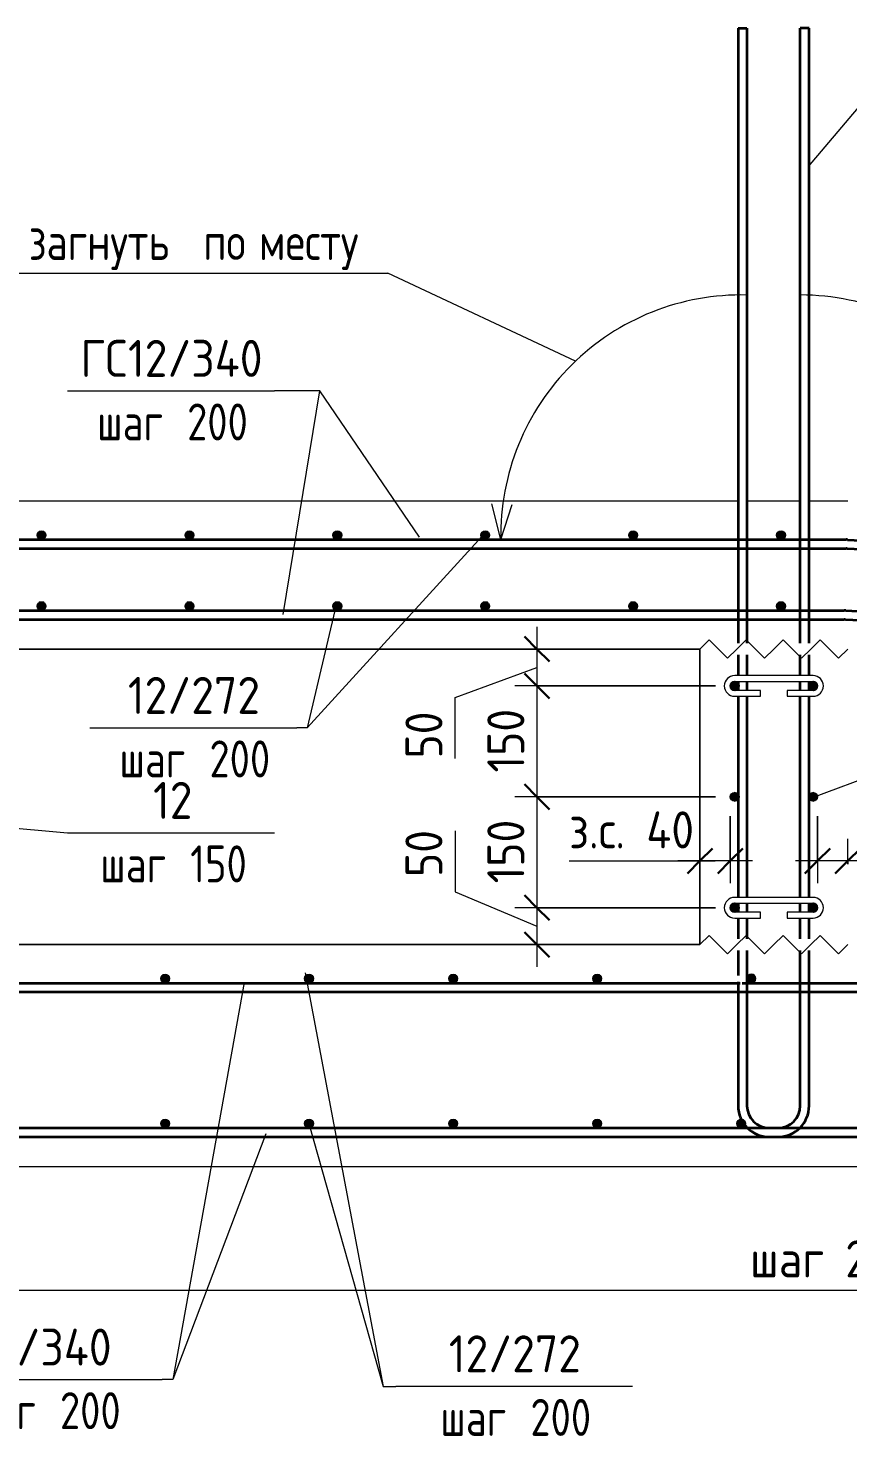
# Model space of a CAD drawing. Header units: millimetres. Extents: x 3129 to 68868, y -1586 to 12682.
# Drawn here: x 52723 to 53831, y -1515 to 390 of the extents above; entities that cross this region are included whole.
import ezdxf

# ---------------------------------------------------------------- set-up
doc = ezdxf.new("R2010")
doc.units = ezdxf.units.MM
for name, color, linetype, lineweight in [('AA_Dim', 7, 'Continuous', 9), ('AA_Dim-20', 7, 'Continuous', 9), ('AA_Linii', 7, 'Continuous', 9), ('AA_Oformlenie', 7, 'Continuous', 9), ('AA_Vinoska', 7, 'Continuous', 9), ('AF_Perekritie', 7, 'Continuous', 18), ('AF_Perekritie_Опалубка', 253, 'Continuous', 20), ('AF_Stena_Опалубка', 253, 'Continuous', 18), ('KR_Armatura', 7, 'Continuous', 20), ('KR_Armatura_Tonkie', 7, 'Continuous', 20)]:
    doc.layers.add(name, color=color, linetype=linetype, lineweight=lineweight)
doc.styles.add('GOST Common', font='GOST_Common.ttf', dxfattribs={"width": 0.85, "height": 50})
doc.styles.add('ISOCPEUR_1', font='isocpeur.TTF', dxfattribs={"width": 0.9, "height": 50})
doc.styles.add('ISOCPEUR_2', font='isocpeur.TTF', dxfattribs={"width": 0.8, "height": 50})
doc.dimstyles.new('05_Округл_1мм__прозр__1', dxfattribs={"dimscale": 304.8, "dimtxt": 50.137748, "dimasz": 0.111549, "dimexe": 0.098425, "dimexo": 0.065617, "dimgap": 0.006562, "dimtad": 1, "dimdec": 0, "dimdsep": 46, "dimtxsty": 'ISOCPEUR_1', "dimblk1": 'OBLIQUE', "dimblk2": 'OBLIQUE', "dimsah": 1, "dimcen": 0.09, "dimdle": 0.098425, "dimazin": 0, "dimtfac": 1, "dimtdec": 4, "dimtix": 1, "dimtmove": 0, "dimatfit": 3, "dimfxl": 1, "dimtvp": 1, "dimtolj": 1, "dimtzin": 0, "dimlwd": 18, "dimlwe": 18, "dimarcsym": 2})
doc.dimstyles.new('05_Округл_5мм__прозр__1', dxfattribs={"dimscale": 304.8, "dimtxt": 50.137748, "dimasz": 0.111549, "dimexe": 0.098425, "dimexo": 0.065617, "dimgap": 0.006562, "dimtad": 1, "dimdec": 0, "dimrnd": 5, "dimdsep": 46, "dimtxsty": 'ISOCPEUR_1', "dimblk1": 'OBLIQUE', "dimblk2": 'OBLIQUE', "dimsah": 1, "dimcen": 0.09, "dimdle": 0.098425, "dimazin": 0, "dimtfac": 1, "dimtdec": 4, "dimtix": 1, "dimtmove": 1, "dimatfit": 3, "dimfxl": 1, "dimtvp": 1, "dimtolj": 1, "dimtzin": 0, "dimlwd": 18, "dimlwe": 18, "dimarcsym": 2})
doc.dimstyles.new('05_Округл_5мм__прозр__2', dxfattribs={"dimscale": 304.8, "dimtxt": 50.137748, "dimasz": 0.111549, "dimexe": 0.098425, "dimexo": 0.065617, "dimgap": 0.006562, "dimtad": 1, "dimdec": 0, "dimrnd": 5, "dimdsep": 46, "dimtxsty": 'ISOCPEUR_1', "dimblk1": 'OBLIQUE', "dimblk2": 'OBLIQUE', "dimsah": 1, "dimcen": 0.09, "dimdle": 0.098425, "dimazin": 0, "dimtfac": 1, "dimtdec": 4, "dimtix": 1, "dimtmove": 0, "dimatfit": 3, "dimfxl": 1, "dimtvp": 1, "dimtolj": 1, "dimtzin": 0, "dimlwd": 18, "dimlwe": 18, "dimarcsym": 2})

# ---------------------------------------------------------------- blocks, each defined once
blk = doc.blocks.new('Засыпка 2 - Засыпка 2-3700114-Сечение 19')
at = {"layer": 'AF_Perekritie', "lineweight": 20}
for p, q in [((29875.061608, -450), (28515.061608, -450)), ((28515.061608, -450), (28515.061608, -850)), ((29875.061608, -850), (29875.061608, -450)), ((28515.061608, -850), (29875.061608, -850))]:
    blk.add_line(p, q, dxfattribs=at)
blk = doc.blocks.new('079_Шпилька _ЭлУзла_ - d8 А240-4081675-Сечение 19')
at = {"layer": 'AA_Oformlenie'}
for p, q in [((28468.061608, -786), (28362.061608, -786)), ((28362.061608, -794), (28468.061608, -794)), ((28397.061608, -806), (28362.061608, -806)), ((28362.061608, -814), (28397.061608, -814)), ((28397.061608, -814), (28397.061608, -806)), ((28468.061608, -806), (28433.061608, -806)), ((28433.061608, -806), (28433.061608, -814)), ((28433.061608, -814), (28468.061608, -814))]:
    blk.add_line(p, q, dxfattribs=at)
for centre, radius, start, end in [((28362.061608, -800), 14, 90, 270), ((28362.061608, -800), 6, 90, 270), ((28468.061608, -800), 14, 270, 90), ((28468.061608, -800), 6, 270, 90)]:
    blk.add_arc(centre, radius, start, end, dxfattribs=at)
blk = doc.blocks.new('Последовательность узлов - 3мм масшт20 маскировка-904226-Сечение 19')
at = {"layer": 'AA_Oformlenie'}
for p, q in [((28315.061608, -850), (28327.561608, -837.5)), ((28327.561608, -837.5), (28352.561608, -862.5)), ((28365.061608, -850), (28377.561608, -837.5)), ((28377.561608, -837.5), (28402.561608, -862.5)), ((28415.061608, -850), (28427.561608, -837.5)), ((28427.561608, -837.5), (28452.561608, -862.5)), ((28465.061608, -850), (28477.561608, -837.5)), ((28477.561608, -837.5), (28502.561608, -862.5)), ((28365.061608, -850), (28352.561608, -862.5)), ((28415.061608, -850), (28402.561608, -862.5)), ((28465.061608, -850), (28452.561608, -862.5)), ((28515.061608, -850), (28502.561608, -862.5))]:
    blk.add_line(p, q, dxfattribs=at)
blk = doc.blocks.new('DIMBLOCK74-Сечение 19')
at = {"layer": 'AA_Dim-20', "lineweight": 18}
for p, q in [((55477.8, -1101.3), (55477.8, -1347.4)), ((55477.8, -1317.4), (55477.8, -1101.3)), ((52145.7, -1106.3), (52145.7, -1347.4)), ((52145.7, -1317.4), (52145.7, -1106.3)), ((52145.7, -1317.4), (55477.8, -1317.4))]:
    blk.add_line(p, q, dxfattribs=at)
at = {"layer": 'AA_Dim-20', "lineweight": 30}
for p, q in [((52145.7, -1317.4), (52162.7, -1300.4)), ((55477.8, -1317.4), (55494.8, -1300.4)), ((52145.7, -1317.4), (52128.7, -1334.4)), ((55477.8, -1317.4), (55460.8, -1334.4))]:
    blk.add_line(p, q, dxfattribs=at)
at = {"layer": 'AA_Dim-20', "color": 0, "lineweight": 18, "insert": (53698.7, -1250.2), "char_height": 50, "width": 271.311, "attachment_point": 1, "line_spacing_factor": 1.135194, "style": 'ISOCPEUR_1'}
blk.add_mtext('шаг 200', dxfattribs=at)
blk = doc.blocks.new('_Oblique')
at = {"color": 0, "linetype": 'ByBlock', "lineweight": -2}
blk.add_line((-0.5, -0.5), (0.5, 0.5), dxfattribs=at)
blk = doc.blocks.new('DIMBLOCK84-Сечение 19')
at = {"layer": 'AA_Dim-20', "lineweight": 30}
for p, q in [((53410.6, -450), (53393.6, -433)), ((53410.6, -450), (53427.6, -467)), ((53410.6, -500), (53393.6, -483)), ((53410.6, -500), (53427.6, -517))]:
    blk.add_line(p, q, dxfattribs=at)
at = {"layer": 'AA_Dim-20', "lineweight": 18}
for p, q in [((53410.6, -420), (53410.6, -500)), ((53414.6, -450), (53380.6, -450)), ((53410.6, -450), (53414.6, -450)), ((53299.9, -515.7), (53410.6, -475)), ((53652, -500), (53380.6, -500)), ((53410.6, -500), (53652, -500)), ((53299.9, -598.2), (53299.9, -515.7))]:
    blk.add_line(p, q, dxfattribs=at)
at = {"layer": 'AA_Dim-20', "color": 0, "lineweight": 18, "insert": (53232.7, -598.2), "char_height": 50, "width": 74.923, "attachment_point": 1, "rotation": 90, "line_spacing_factor": 1.135194, "style": 'ISOCPEUR_1'}
blk.add_mtext('50', dxfattribs=at)
blk = doc.blocks.new('DIMBLOCK85-Сечение 19')
at = {"layer": 'AA_Dim-20', "lineweight": 30}
for p, q in [((53410.6, -500), (53393.6, -483)), ((53410.6, -500), (53427.6, -517)), ((53410.6, -650), (53393.6, -633)), ((53410.6, -650), (53427.6, -667))]:
    blk.add_line(p, q, dxfattribs=at)
at = {"layer": 'AA_Dim-20', "lineweight": 18}
for p, q in [((53652, -500), (53380.6, -500)), ((53410.6, -500), (53410.6, -650)), ((53410.6, -500), (53652, -500)), ((53652, -650), (53380.6, -650)), ((53410.6, -650), (53652, -650))]:
    blk.add_line(p, q, dxfattribs=at)
at = {"layer": 'AA_Dim-20', "color": 0, "lineweight": 18, "insert": (53343.5, -617.1), "char_height": 50, "width": 101.032, "attachment_point": 1, "rotation": 90, "line_spacing_factor": 1.135194, "style": 'ISOCPEUR_1'}
blk.add_mtext('150', dxfattribs=at)
blk = doc.blocks.new('DIMBLOCK86-Сечение 19')
at = {"layer": 'AA_Dim-20', "lineweight": 30}
for p, q in [((53410.6, -650), (53393.6, -633)), ((53410.6, -650), (53427.6, -667)), ((53410.6, -800), (53393.6, -783)), ((53410.6, -800), (53427.6, -817))]:
    blk.add_line(p, q, dxfattribs=at)
at = {"layer": 'AA_Dim-20', "lineweight": 18}
for p, q in [((53652, -650), (53380.6, -650)), ((53410.6, -650), (53410.6, -800)), ((53410.6, -650), (53652, -650)), ((53652, -800), (53380.6, -800)), ((53410.6, -800), (53652, -800))]:
    blk.add_line(p, q, dxfattribs=at)
at = {"layer": 'AA_Dim-20', "color": 0, "lineweight": 18, "insert": (53343.5, -767.1), "char_height": 50, "width": 101.032, "attachment_point": 1, "rotation": 90, "line_spacing_factor": 1.135194, "style": 'ISOCPEUR_1'}
blk.add_mtext('150', dxfattribs=at)
blk = doc.blocks.new('DIMBLOCK87-Сечение 19')
at = {"layer": 'AA_Dim-20', "lineweight": 18}
for p, q in [((53299.9, -696), (53299.9, -778.5)), ((53299.9, -778.5), (53410.6, -825)), ((53652, -800), (53380.6, -800)), ((53410.6, -800), (53410.6, -880)), ((53410.6, -800), (53652, -800)), ((53414.6, -850), (53380.6, -850)), ((53410.6, -850), (53414.6, -850))]:
    blk.add_line(p, q, dxfattribs=at)
at = {"layer": 'AA_Dim-20', "lineweight": 30}
for p, q in [((53410.6, -800), (53393.6, -783)), ((53410.6, -800), (53427.6, -817)), ((53410.6, -850), (53393.6, -833)), ((53410.6, -850), (53427.6, -867))]:
    blk.add_line(p, q, dxfattribs=at)
at = {"layer": 'AA_Dim-20', "color": 0, "lineweight": 18, "insert": (53232.7, -758.5), "char_height": 50, "width": 74.923, "attachment_point": 1, "rotation": 90, "line_spacing_factor": 1.135194, "style": 'ISOCPEUR_1'}
blk.add_mtext('50', dxfattribs=at)
blk = doc.blocks.new('DIMBLOCK88-Сечение 19')
at = {"layer": 'AA_Dim-20', "lineweight": 18}
for p, q in [((53790, -676), (53790, -766.8)), ((53790, -736.8), (53790, -676)), ((53831, -740.9), (53831, -706.8)), ((53861, -736.8), (53760, -736.8)), ((53874, -736.8), (53810.5, -736.8)), ((53831, -736.8), (53831, -740.9)), ((54068, -736.8), (53874, -736.8))]:
    blk.add_line(p, q, dxfattribs=at)
at = {"layer": 'AA_Dim-20', "lineweight": 30}
for p, q in [((53790, -736.8), (53807, -719.8)), ((53831, -736.8), (53848, -719.8)), ((53790, -736.8), (53773, -753.8)), ((53831, -736.8), (53814, -753.8))]:
    blk.add_line(p, q, dxfattribs=at)
at = {"layer": 'AA_Dim-20', "color": 0, "lineweight": 18, "insert": (53894, -669.7), "char_height": 50, "width": 208.876, "attachment_point": 1, "line_spacing_factor": 1.135194, "style": 'ISOCPEUR_1'}
blk.add_mtext('з.с. 40', dxfattribs=at)
blk = doc.blocks.new('DIMBLOCK89-Сечение 19')
at = {"layer": 'AA_Dim-20', "lineweight": 18}
for p, q in [((53672, -676), (53672, -766.8)), ((53672, -736.8), (53672, -676)), ((53631, -740.9), (53631, -706.8)), ((53454, -736.8), (53648.1, -736.8)), ((53702, -736.8), (53601, -736.8)), ((53631, -736.8), (53631, -740.9)), ((53648.1, -736.8), (53651.5, -736.8))]:
    blk.add_line(p, q, dxfattribs=at)
at = {"layer": 'AA_Dim-20', "lineweight": 30}
for p, q in [((53631, -736.8), (53648, -719.8)), ((53672, -736.8), (53689, -719.8)), ((53631, -736.8), (53614, -753.8)), ((53672, -736.8), (53655, -753.8))]:
    blk.add_line(p, q, dxfattribs=at)
at = {"layer": 'AA_Dim-20', "color": 0, "lineweight": 18, "insert": (53454, -669.7), "char_height": 50, "width": 208.876, "attachment_point": 1, "line_spacing_factor": 1.135194, "style": 'ISOCPEUR_1'}
blk.add_mtext('з.с. 40', dxfattribs=at)
blk = doc.blocks.new('010_Текст с выноской - Текст 2 строки-4025778-Сечение 19')
at = {"layer": 'AA_Vinoska'}
blk.add_line((28953.2, 58.6), (29453.2, 58.6), dxfattribs=at)
blk = doc.blocks.new('042_М_Арматуры - Диам длина поз _ Комментарий-2260297-Сечение 19')
at = {"layer": 'AA_Vinoska'}
blk.add_line((28827.8, -1438.5), (29147.8, -1438.5), dxfattribs=at)
blk = doc.blocks.new('042_М_Арматуры - Диам длина поз _ Шаг-2260295-Сечение 19')
at = {"layer": 'AA_Vinoska'}
blk.add_line((28337.5, -1447.6), (28617.5, -1447.6), dxfattribs=at)

msp = doc.modelspace()

# ---------------------------------------------------------------- hatches: boundary and pattern name
at = {"layer": 'AA_Oformlenie'}
msp.add_hatch(color=250, dxfattribs=at).paths.add_polyline_path([(53700.6, -902), (53702.2, -901.8), (53703.6, -901.2), (53704.9, -900.2), (53705.8, -899), (53706.4, -897.6), (53706.6, -896), (53706.4, -894.4), (53705.8, -893), (53704.9, -891.8), (53703.6, -890.8), (53702.2, -890.2), (53700.6, -890), (53699.1, -890.2), (53697.6, -890.8), (53696.4, -891.8), (53695.4, -893), (53694.8, -894.4), (53694.6, -896), (53694.8, -897.6), (53695.4, -899), (53696.4, -900.2), (53697.6, -901.2), (53699.1, -901.8)])
at = {"layer": 'KR_Armatura'}
h = msp.add_hatch(color=256, dxfattribs=at)
edge = h.paths.add_edge_path()
edge.add_arc((52740.6, -296), 6, 0, 360)
for points in [[(52737.6, -301.2), (52743.6, -301.2), (52746.6, -296), (52743.6, -290.8), (52737.6, -290.8), (52734.6, -296)], [(52937.6, -301.2), (52943.6, -301.2), (52946.6, -296), (52943.6, -290.8), (52937.6, -290.8), (52934.6, -296)], [(53137.6, -301.2), (53143.6, -301.2), (53146.6, -296), (53143.6, -290.8), (53137.6, -290.8), (53134.6, -296)], [(53337.6, -301.2), (53343.6, -301.2), (53346.6, -296), (53343.6, -290.8), (53337.6, -290.8), (53334.6, -296)], [(53537.6, -301.2), (53543.6, -301.2), (53546.6, -296), (53543.6, -290.8), (53537.6, -290.8), (53534.6, -296)], [(53737.6, -301.2), (53743.6, -301.2), (53746.6, -296), (53743.6, -290.8), (53737.6, -290.8), (53734.6, -296)], [(52737.6, -397.2), (52743.6, -397.2), (52746.6, -392), (52743.6, -386.8), (52737.6, -386.8), (52734.6, -392)], [(52937.6, -397.2), (52943.6, -397.2), (52946.6, -392), (52943.6, -386.8), (52937.6, -386.8), (52934.6, -392)], [(53137.6, -397.2), (53143.6, -397.2), (53146.6, -392), (53143.6, -386.8), (53137.6, -386.8), (53134.6, -392)], [(53337.6, -397.2), (53343.6, -397.2), (53346.6, -392), (53343.6, -386.8), (53337.6, -386.8), (53334.6, -392)], [(53537.6, -397.2), (53543.6, -397.2), (53546.6, -392), (53543.6, -386.8), (53537.6, -386.8), (53534.6, -392)], [(53737.6, -397.2), (53743.6, -397.2), (53746.6, -392), (53743.6, -386.8), (53737.6, -386.8), (53734.6, -392)], [(53678, -506), (53683.2, -503), (53683.2, -497), (53678, -494), (53672.8, -497), (53672.8, -503), (53677.6, -505.8)], [(53784, -506), (53789.2, -503), (53789.2, -497), (53784, -494), (53778.8, -497), (53778.8, -503), (53783.6, -505.8)], [(53678, -656), (53683.2, -653), (53683.2, -647), (53678, -644), (53672.8, -647), (53672.8, -653)], [(53784, -656), (53789.2, -653), (53789.2, -647), (53784, -644), (53778.8, -647), (53778.8, -653)], [(53678, -806), (53683.2, -803), (53683.2, -797), (53678, -794), (53672.8, -797), (53672.8, -803), (53677.6, -805.8)], [(53784, -806), (53789.2, -803), (53789.2, -797), (53784, -794), (53778.8, -797), (53778.8, -803), (53783.6, -805.8)], [(52904.7, -901.2), (52910.7, -901.2), (52913.7, -896), (52910.7, -890.8), (52904.7, -890.8), (52901.7, -896)], [(53099.4, -901.2), (53105.4, -901.2), (53108.4, -896), (53105.4, -890.8), (53099.4, -890.8), (53096.4, -896)], [(53294.2, -901.2), (53300.2, -901.2), (53303.2, -896), (53300.2, -890.8), (53294.2, -890.8), (53291.2, -896)], [(53489, -901.2), (53495, -901.2), (53498, -896), (53495, -890.8), (53489, -890.8), (53486, -896)], [(52904.7, -1097.2), (52910.7, -1097.2), (52913.7, -1092), (52910.7, -1086.8), (52904.7, -1086.8), (52901.7, -1092)], [(53099.4, -1097.2), (53105.4, -1097.2), (53108.4, -1092), (53105.4, -1086.8), (53099.4, -1086.8), (53096.4, -1092)], [(53294.2, -1097.2), (53300.2, -1097.2), (53303.2, -1092), (53300.2, -1086.8), (53294.2, -1086.8), (53291.2, -1092)], [(53489, -1097.2), (53495, -1097.2), (53498, -1092), (53495, -1086.8), (53489, -1086.8), (53486, -1092)], [(53684.8, -1097.2), (53689.8, -1097.2), (53692.8, -1092), (53689.8, -1086.8), (53683.8, -1086.8), (53680.8, -1092), (53683.8, -1097.2)]]:
    msp.add_hatch(color=256, dxfattribs=at).paths.add_polyline_path(points)
h = msp.add_hatch(color=256, dxfattribs=at)
edge = h.paths.add_edge_path()
edge.add_arc((52940.6, -296), 6, 0, 360)
h = msp.add_hatch(color=256, dxfattribs=at)
edge = h.paths.add_edge_path()
edge.add_arc((53140.6, -296), 6, 0, 360)
h = msp.add_hatch(color=256, dxfattribs=at)
edge = h.paths.add_edge_path()
edge.add_arc((53340.6, -296), 6, 0, 360)
h = msp.add_hatch(color=256, dxfattribs=at)
edge = h.paths.add_edge_path()
edge.add_arc((53540.6, -296), 6, 0, 360)
h = msp.add_hatch(color=256, dxfattribs=at)
edge = h.paths.add_edge_path()
edge.add_arc((53740.6, -296), 6, 0, 360)
h = msp.add_hatch(color=256, dxfattribs=at)
edge = h.paths.add_edge_path()
edge.add_arc((52740.6, -392), 6, 0, 360)
h = msp.add_hatch(color=256, dxfattribs=at)
edge = h.paths.add_edge_path()
edge.add_arc((52940.6, -392), 6, 0, 360)
h = msp.add_hatch(color=256, dxfattribs=at)
edge = h.paths.add_edge_path()
edge.add_arc((53140.6, -392), 6, 0, 360)
h = msp.add_hatch(color=256, dxfattribs=at)
edge = h.paths.add_edge_path()
edge.add_arc((53340.6, -392), 6, 0, 360)
h = msp.add_hatch(color=256, dxfattribs=at)
edge = h.paths.add_edge_path()
edge.add_arc((53540.6, -392), 6, 0, 360)
h = msp.add_hatch(color=256, dxfattribs=at)
edge = h.paths.add_edge_path()
edge.add_arc((53740.6, -392), 6, 0, 360)
h = msp.add_hatch(color=256, dxfattribs=at)
edge = h.paths.add_edge_path()
edge.add_arc((53678, -500), 6, 0, 360)
h = msp.add_hatch(color=256, dxfattribs=at)
edge = h.paths.add_edge_path()
edge.add_arc((53784, -500), 6, 0, 360)
h = msp.add_hatch(color=256, dxfattribs=at)
edge = h.paths.add_edge_path()
edge.add_arc((53678, -650), 6, 0, 360)
h = msp.add_hatch(color=256, dxfattribs=at)
edge = h.paths.add_edge_path()
edge.add_arc((53784, -650), 6, 0, 360)
h = msp.add_hatch(color=256, dxfattribs=at)
edge = h.paths.add_edge_path()
edge.add_arc((53678, -800), 6, 0, 360)
h = msp.add_hatch(color=256, dxfattribs=at)
edge = h.paths.add_edge_path()
edge.add_arc((53784, -800), 6, 0, 360)
h = msp.add_hatch(color=256, dxfattribs=at)
edge = h.paths.add_edge_path()
edge.add_arc((52907.7, -896), 6, 0, 360)
h = msp.add_hatch(color=256, dxfattribs=at)
edge = h.paths.add_edge_path()
edge.add_arc((53102.4, -896), 6, 0, 360)
h = msp.add_hatch(color=256, dxfattribs=at)
edge = h.paths.add_edge_path()
edge.add_arc((53297.2, -896), 6, 0, 360)
h = msp.add_hatch(color=256, dxfattribs=at)
edge = h.paths.add_edge_path()
edge.add_arc((53492, -896), 6, 0, 360)
h = msp.add_hatch(color=256, dxfattribs=at)
edge = h.paths.add_edge_path()
edge.add_arc((52907.7, -1092), 6, 0, 360)
h = msp.add_hatch(color=256, dxfattribs=at)
edge = h.paths.add_edge_path()
edge.add_arc((53102.4, -1092), 6, 0, 360)
h = msp.add_hatch(color=256, dxfattribs=at)
edge = h.paths.add_edge_path()
edge.add_arc((53297.2, -1092), 6, 0, 360)
h = msp.add_hatch(color=256, dxfattribs=at)
edge = h.paths.add_edge_path()
edge.add_arc((53492, -1092), 6, 0, 360)
h = msp.add_hatch(color=256, dxfattribs=at)
edge = h.paths.add_edge_path()
edge.add_arc((53686.8, -1092), 6, 0, 360)

# ---------------------------------------------------------------- linework, layer by layer
at = {"layer": 'AA_Linii', "lineweight": 20}
for q in [(53349.5, -253.5), (53377.2, -254.4)]:
    msp.add_line((53361.8, -302), q, dxfattribs=at)
for centre, radius, start, end in [((53686.7, -296), 325, 88.6101, 181.0578), ((53766.5, -296), 325, 356.5299, 90), ((53700.6, -896), 6, 0, 180), ((53700.6, -896), 6, 180, 360)]:
    msp.add_arc(centre, radius, start, end, dxfattribs=at)
at = {"layer": 'AA_Vinoska'}
for p, q in [((53777.6, 202.6), (53902.4, 350.3)), ((53462.9, -60.4), (53209.1, 58.6)), ((53116.9, -100.8), (53055.6, -100.8)), ((53116.9, -100.8), (53055.6, -100.8)), ((53067.5, -403.5), (53116.9, -100.8)), ((53251.7, -298.9), (53116.9, -100.8)), ((53341.1, -292.5), (53100, -556.8)), ((53138.9, -390.4), (53100, -556.8)), ((53100, -556.8), (53085.8, -556.8)), ((53100, -556.8), (53085.8, -556.8)), ((53783.4, -650.9), (53958.6, -585.5)), ((52225.6, -649.1), (52775.6, -698.8)), ((53097, -888.1), (53202.5, -1447.6)), ((53014.6, -901.2), (52918.1, -1438.5)), ((53102, -1091.9), (53202.5, -1447.6)), ((53043.8, -1105.8), (52918.1, -1438.5)), ((52918.1, -1438.5), (52903.7, -1438.5)), ((52918.1, -1438.5), (52903.7, -1438.5)), ((53202.5, -1447.6), (53219.8, -1447.6)), ((53202.5, -1447.6), (53219.8, -1447.6))]:
    msp.add_line(p, q, dxfattribs=at)
at = {"layer": 'AF_Perekritie_Опалубка'}
for p, q in [((53682.6, -250), (52218.6, -250)), ((53766.6, -250), (53694.6, -250)), ((53831, -250), (53778.6, -250)), ((52271, -450), (53631, -450)), ((53631, -850), (52271, -850)), ((52072.6, -1150), (55551, -1150))]:
    msp.add_line(p, q, dxfattribs=at)
at = {"layer": 'AF_Stena_Опалубка', "lineweight": 20}
msp.add_line((53631, -450), (53631, -850), dxfattribs=at)
at = {"layer": 'KR_Armatura'}
for p, q in [((52737.6, -290.8), (52734.6, -296)), ((52734.6, -296), (52737.6, -301.2)), ((52743.6, -290.8), (52737.6, -290.8)), ((52737.6, -301.2), (52743.6, -301.2)), ((52746.6, -296), (52743.6, -290.8)), ((52743.6, -301.2), (52746.6, -296)), ((52937.6, -290.8), (52934.6, -296)), ((52934.6, -296), (52937.6, -301.2)), ((52943.6, -290.8), (52937.6, -290.8)), ((52937.6, -301.2), (52943.6, -301.2)), ((52946.6, -296), (52943.6, -290.8)), ((52943.6, -301.2), (52946.6, -296)), ((53137.6, -290.8), (53134.6, -296)), ((53134.6, -296), (53137.6, -301.2)), ((53143.6, -290.8), (53137.6, -290.8)), ((53137.6, -301.2), (53143.6, -301.2)), ((53146.6, -296), (53143.6, -290.8)), ((53143.6, -301.2), (53146.6, -296)), ((53337.6, -290.8), (53334.6, -296)), ((53334.6, -296), (53337.6, -301.2)), ((53343.6, -290.8), (53337.6, -290.8)), ((53337.6, -301.2), (53343.6, -301.2)), ((53346.6, -296), (53343.6, -290.8)), ((53343.6, -301.2), (53346.6, -296)), ((53537.6, -290.8), (53534.6, -296)), ((53534.6, -296), (53537.6, -301.2)), ((53543.6, -290.8), (53537.6, -290.8)), ((53537.6, -301.2), (53543.6, -301.2)), ((53546.6, -296), (53543.6, -290.8)), ((53543.6, -301.2), (53546.6, -296)), ((53737.6, -290.8), (53734.6, -296)), ((53734.6, -296), (53737.6, -301.2)), ((53743.6, -290.8), (53737.6, -290.8)), ((53737.6, -301.2), (53743.6, -301.2)), ((53746.6, -296), (53743.6, -290.8)), ((53743.6, -301.2), (53746.6, -296)), ((52737.6, -386.8), (52734.6, -392)), ((52734.6, -392), (52737.6, -397.2)), ((52743.6, -386.8), (52737.6, -386.8)), ((52737.6, -397.2), (52743.6, -397.2)), ((52746.6, -392), (52743.6, -386.8)), ((52743.6, -397.2), (52746.6, -392)), ((52937.6, -386.8), (52934.6, -392)), ((52934.6, -392), (52937.6, -397.2)), ((52943.6, -386.8), (52937.6, -386.8)), ((52937.6, -397.2), (52943.6, -397.2)), ((52946.6, -392), (52943.6, -386.8)), ((52943.6, -397.2), (52946.6, -392)), ((53137.6, -386.8), (53134.6, -392)), ((53134.6, -392), (53137.6, -397.2)), ((53143.6, -386.8), (53137.6, -386.8)), ((53137.6, -397.2), (53143.6, -397.2)), ((53146.6, -392), (53143.6, -386.8)), ((53143.6, -397.2), (53146.6, -392)), ((53337.6, -386.8), (53334.6, -392)), ((53334.6, -392), (53337.6, -397.2)), ((53343.6, -386.8), (53337.6, -386.8)), ((53337.6, -397.2), (53343.6, -397.2)), ((53346.6, -392), (53343.6, -386.8)), ((53343.6, -397.2), (53346.6, -392)), ((53537.6, -386.8), (53534.6, -392)), ((53534.6, -392), (53537.6, -397.2)), ((53543.6, -386.8), (53537.6, -386.8)), ((53537.6, -397.2), (53543.6, -397.2)), ((53546.6, -392), (53543.6, -386.8)), ((53543.6, -397.2), (53546.6, -392)), ((53737.6, -386.8), (53734.6, -392)), ((53734.6, -392), (53737.6, -397.2)), ((53743.6, -386.8), (53737.6, -386.8)), ((53737.6, -397.2), (53743.6, -397.2)), ((53746.6, -392), (53743.6, -386.8)), ((53743.6, -397.2), (53746.6, -392)), ((53678, -494), (53672.8, -497)), ((53683.2, -497), (53678, -494)), ((53784, -494), (53778.8, -497)), ((53789.2, -497), (53784, -494)), ((53672.8, -497), (53672.8, -503)), ((53672.8, -503), (53677.6, -505.8)), ((53677.6, -505.8), (53678, -506)), ((53678, -506), (53683.2, -503)), ((53683.2, -503), (53683.2, -497)), ((53778.8, -497), (53778.8, -503)), ((53778.8, -503), (53783.6, -505.8)), ((53783.6, -505.8), (53784, -506)), ((53784, -506), (53789.2, -503)), ((53789.2, -503), (53789.2, -497)), ((53678, -644), (53672.8, -647)), ((53672.8, -647), (53672.8, -653)), ((53683.2, -647), (53678, -644)), ((53683.2, -653), (53683.2, -647)), ((53784, -644), (53778.8, -647)), ((53778.8, -647), (53778.8, -653)), ((53789.2, -647), (53784, -644)), ((53789.2, -653), (53789.2, -647)), ((53672.8, -653), (53678, -656)), ((53678, -656), (53683.2, -653)), ((53778.8, -653), (53784, -656)), ((53784, -656), (53789.2, -653)), ((53678, -794), (53672.8, -797)), ((53672.8, -797), (53672.8, -803)), ((53683.2, -797), (53678, -794)), ((53683.2, -803), (53683.2, -797)), ((53784, -794), (53778.8, -797)), ((53778.8, -797), (53778.8, -803)), ((53789.2, -797), (53784, -794)), ((53789.2, -803), (53789.2, -797)), ((53672.8, -803), (53677.6, -805.8)), ((53677.6, -805.8), (53678, -806)), ((53678, -806), (53683.2, -803)), ((53778.8, -803), (53783.6, -805.8)), ((53783.6, -805.8), (53784, -806)), ((53784, -806), (53789.2, -803)), ((52904.7, -890.8), (52901.7, -896)), ((52910.7, -890.8), (52904.7, -890.8)), ((52913.7, -896), (52910.7, -890.8)), ((53099.4, -890.8), (53096.4, -896)), ((53105.4, -890.8), (53099.4, -890.8)), ((53108.4, -896), (53105.4, -890.8)), ((53294.2, -890.8), (53291.2, -896)), ((53300.2, -890.8), (53294.2, -890.8)), ((53303.2, -896), (53300.2, -890.8)), ((53489, -890.8), (53486, -896)), ((53495, -890.8), (53489, -890.8)), ((53498, -896), (53495, -890.8)), ((52901.7, -896), (52904.7, -901.2)), ((52904.7, -901.2), (52910.7, -901.2)), ((52910.7, -901.2), (52913.7, -896)), ((53096.4, -896), (53099.4, -901.2)), ((53099.4, -901.2), (53105.4, -901.2)), ((53105.4, -901.2), (53108.4, -896)), ((53291.2, -896), (53294.2, -901.2)), ((53294.2, -901.2), (53300.2, -901.2)), ((53300.2, -901.2), (53303.2, -896)), ((53486, -896), (53489, -901.2)), ((53489, -901.2), (53495, -901.2)), ((53495, -901.2), (53498, -896)), ((52904.7, -1086.8), (52901.7, -1092)), ((52901.7, -1092), (52904.7, -1097.2)), ((52910.7, -1086.8), (52904.7, -1086.8)), ((52904.7, -1097.2), (52910.7, -1097.2)), ((52913.7, -1092), (52910.7, -1086.8)), ((52910.7, -1097.2), (52913.7, -1092)), ((53099.4, -1086.8), (53096.4, -1092)), ((53096.4, -1092), (53099.4, -1097.2)), ((53105.4, -1086.8), (53099.4, -1086.8)), ((53099.4, -1097.2), (53105.4, -1097.2)), ((53108.4, -1092), (53105.4, -1086.8)), ((53105.4, -1097.2), (53108.4, -1092)), ((53294.2, -1086.8), (53291.2, -1092)), ((53291.2, -1092), (53294.2, -1097.2)), ((53300.2, -1086.8), (53294.2, -1086.8)), ((53294.2, -1097.2), (53300.2, -1097.2)), ((53303.2, -1092), (53300.2, -1086.8)), ((53300.2, -1097.2), (53303.2, -1092)), ((53489, -1086.8), (53486, -1092)), ((53486, -1092), (53489, -1097.2)), ((53495, -1086.8), (53489, -1086.8)), ((53489, -1097.2), (53495, -1097.2)), ((53498, -1092), (53495, -1086.8)), ((53495, -1097.2), (53498, -1092)), ((53683.8, -1086.8), (53680.8, -1092)), ((53680.8, -1092), (53683.8, -1097.2)), ((53689.8, -1086.8), (53683.8, -1086.8)), ((53683.8, -1097.2), (53684.8, -1097.2)), ((53684.8, -1097.2), (53689.8, -1097.2)), ((53692.8, -1092), (53689.8, -1086.8)), ((53689.8, -1097.2), (53692.8, -1092))]:
    msp.add_line(p, q, dxfattribs=at)
for centre in [(52740.6, -296), (52940.6, -296), (53140.6, -296), (53340.6, -296), (53540.6, -296), (53740.6, -296), (52740.6, -392), (52940.6, -392), (53140.6, -392), (53340.6, -392), (53540.6, -392), (53740.6, -392), (53678, -500), (53784, -500), (53678, -650), (53784, -650), (53678, -800), (53784, -800), (52907.7, -896), (53102.4, -896), (53297.2, -896), (53492, -896), (52907.7, -1092), (53102.4, -1092), (53297.2, -1092), (53492, -1092), (53686.8, -1092)]:
    msp.add_circle(centre, 6, dxfattribs=at)
at = {"layer": 'KR_Armatura_Tonkie', "lineweight": 35}
for p, q in [((53682.6, 390), (53682.6, -442)), ((53682.6, 390), (53694.6, 390)), ((53694.6, 390), (53694.6, -442)), ((53778.6, 390), (53766.6, 390)), ((53766.6, -442), (53766.6, 390)), ((53778.6, -442), (53778.6, 390)), ((52111, -302), (53828.5, -302)), ((53830.7, -302.1), (55511.3, -390)), ((52111, -314), (53828.5, -314)), ((53830.1, -314), (55510.7, -402)), ((52111, -398), (53826, -398)), ((53828.2, -398.1), (55511.3, -486.1)), ((52111, -410), (53826, -410)), ((53827.6, -410), (55510.7, -498.1)), ((53682.6, -458), (53682.6, -486)), ((53694.6, -458), (53694.6, -486)), ((53766.6, -486), (53766.6, -458)), ((53778.6, -486), (53778.6, -458)), ((53682.6, -494), (53682.6, -506)), ((53694.6, -494), (53694.6, -506)), ((53766.6, -506), (53766.6, -494)), ((53778.6, -506), (53778.6, -494)), ((53682.6, -514), (53682.6, -786)), ((53694.6, -514), (53694.6, -786)), ((53766.6, -786), (53766.6, -514)), ((53778.6, -786), (53778.6, -514)), ((53682.6, -794), (53682.6, -806)), ((53694.6, -794), (53694.6, -806)), ((53766.6, -806), (53766.6, -794)), ((53778.6, -806), (53778.6, -794)), ((53682.6, -814), (53682.6, -842)), ((53694.6, -814), (53694.6, -842)), ((53766.6, -842), (53766.6, -814)), ((53778.6, -842), (53778.6, -814)), ((53682.6, -858), (53682.6, -891.6)), ((53694.6, -858), (53694.6, -1068)), ((53766.6, -1068), (53766.6, -858)), ((53778.6, -1068), (53778.6, -858)), ((52112.6, -902), (53685.6, -902)), ((52112.6, -914), (55511, -914)), ((53682.6, -900.4), (53682.6, -1068)), ((53688, -902), (55511, -902)), ((52112.6, -1098), (55511, -1098)), ((53724.6, -1098), (53736.6, -1098)), ((52112.6, -1110), (55511, -1110)), ((53724.6, -1110), (53736.6, -1110))]:
    msp.add_line(p, q, dxfattribs=at)
for centre, radius, start, end in [((53828.5, -344), 42, 87.0047, 90), ((53828.5, -344), 30, 87.0047, 90), ((53826, -440), 42, 87.0047, 90), ((53826, -440), 30, 87.0047, 90), ((53724.6, -1068), 42, 180, 270), ((53724.6, -1068), 30, 180, 270), ((53736.6, -1068), 30, 270, 360), ((53736.6, -1068), 42, 270, 0)]:
    msp.add_arc(centre, radius, start, end, dxfattribs=at)

# ---------------------------------------------------------------- block references
at = {"layer": 'AA_Oformlenie', "rotation": 180}
for p in [(82146, -1300), (82146, -1700)]:
    msp.add_blockref('Последовательность узлов - 3мм масшт20 маскировка-904226-Сечение 19', p, dxfattribs=at)
at = {"layer": 'AA_Oformlenie'}
for p in [(25315.9, 300), (25315.9, 0)]:
    msp.add_blockref('079_Шпилька _ЭлУзла_ - d8 А240-4081675-Сечение 19', p, dxfattribs=at)
at = {"layer": 'AA_Vinoska'}
for name, p in [('010_Текст с выноской - Текст 2 строки-4025778-Сечение 19', (23755.9, 0)), ('042_М_Арматуры - Диам длина поз _ Шаг-2260295-Сечение 19', (24438.1, 1346.8)), ('042_М_Арматуры - Диам длина поз _ Шаг-2260295-Сечение 19', (24438.1, 1346.8)), ('042_М_Арматуры - Диам длина поз _ Шаг-2260295-Сечение 19', (24468.3, 890.8)), ('042_М_Арматуры - Диам длина поз _ Шаг-2260295-Сечение 19', (24468.3, 890.8)), ('042_М_Арматуры - Диам длина поз _ Шаг-2260295-Сечение 19', (24438.1, 748.8)), ('042_М_Арматуры - Диам длина поз _ Комментарий-2260297-Сечение 19', (23755.9, 0)), ('042_М_Арматуры - Диам длина поз _ Комментарий-2260297-Сечение 19', (23755.9, 0)), ('042_М_Арматуры - Диам длина поз _ Комментарий-2260297-Сечение 19', (24392, -9)), ('042_М_Арматуры - Диам длина поз _ Комментарий-2260297-Сечение 19', (24392, -9))]:
    msp.add_blockref(name, p, dxfattribs=at)
at = {"layer": 'AF_Perekritie_Опалубка'}
msp.add_blockref('Засыпка 2 - Засыпка 2-3700114-Сечение 19', (23755.9, 0), dxfattribs=at)

# ---------------------------------------------------------------- texts
at = {"layer": 'AA_Vinoska', "char_height": 50, "attachment_point": 1}
for s, insert, width, style in [('загнуть', (52723.2, 126.3), 268.485, 'GOST Common'), ('\\fGOST Common|b0|i0|c204|p34|;\\W.85; ', (52944.7, 126.3), 17.717, 'GOST Common'), ('\\fGOST Common|b0|i0|c204|p34|;\\W.85; ', (53020.1, 126.3), 17.717, 'GOST Common'), ('по', (52959.3, 126.3), 73.595, 'GOST Common'), ('месту', (53034.7, 126.3), 192.164, 'GOST Common'), ('ГС', (52793.2, -31.8), 77.924, 'ISOCPEUR_1'), ('ГС', (52793.2, -31.8), 77.924, 'ISOCPEUR_1'), ('12/340', (52857.5, -31.8), 226.557, 'ISOCPEUR_1'), ('12/340', (52857.5, -31.8), 226.557, 'ISOCPEUR_1'), ('шаг', (52815.7, -117.8), 116.726, 'ISOCPEUR_2'), ('шаг', (52815.7, -117.8), 116.726, 'ISOCPEUR_2'), (' 200', (52912, -117.8), 133.401, 'ISOCPEUR_2'), (' 200', (52912, -117.8), 133.401, 'ISOCPEUR_2'), ('12/272', (52857.4, -487.8), 222.228, 'ISOCPEUR_1'), ('12/272', (52857.4, -487.8), 222.228, 'ISOCPEUR_1'), ('шаг', (52845.9, -573.7), 116.726, 'ISOCPEUR_2'), ('шаг', (52845.9, -573.7), 116.726, 'ISOCPEUR_2'), (' 200', (52942.2, -573.7), 133.401, 'ISOCPEUR_2'), (' 200', (52942.2, -573.7), 133.401, 'ISOCPEUR_2'), ('12', (52891.4, -629.8), 66.38, 'ISOCPEUR_1'), (' 150', (52916.2, -715.7), 123.139, 'ISOCPEUR_2'), ('шаг', (52819.9, -715.7), 116.726, 'ISOCPEUR_2'), ('12/340', (52653.4, -1369.5), 226.557, 'ISOCPEUR_1'), ('12/340', (52653.4, -1369.5), 226.557, 'ISOCPEUR_1'), ('12/272', (53291.4, -1378.6), 222.228, 'ISOCPEUR_1'), ('12/272', (53291.4, -1378.6), 222.228, 'ISOCPEUR_1'), (' 200', (52740, -1455.5), 133.401, 'ISOCPEUR_2'), (' 200', (53376.2, -1464.6), 133.401, 'ISOCPEUR_2'), (' 200', (53376.2, -1464.6), 133.401, 'ISOCPEUR_2'), ('шаг', (52643.7, -1455.5), 116.726, 'ISOCPEUR_2'), ('шаг', (53279.8, -1464.6), 116.726, 'ISOCPEUR_2'), ('шаг', (53279.8, -1464.6), 116.726, 'ISOCPEUR_2')]:
    msp.add_mtext(s, dxfattribs=dict(at, insert=insert, width=width, style=style))

# ---------------------------------------------------------------- dimensions: what is measured, and where the dimension line sits
at = {"layer": 'AA_Dim', "lineweight": 18}
for base, p1, p2, picture, middle in [((53410.6, -500), (53434.6, -450), (53672, -500), 'DIMBLOCK84-Сечение 19', (53266.1, -560.7)), ((53410.6, -850), (53672, -800), (53434.6, -850), 'DIMBLOCK87-Сечение 19', (53266.1, -721))]:
    dim = msp.add_linear_dim(base=base, p1=p1, p2=p2, angle=90, dimstyle='05_Округл_5мм__прозр__1', override={"dimpost": '<>', "dimfxl": 242.555952}, dxfattribs=at)
    dim.commit()
    dim.dimension.update_dxf_attribs({"geometry": picture, "text_midpoint": middle, "dimtype": 160, "text_rotation": 90})
for base, p1, p2, picture, middle in [((53410.6, -650), (53672, -500), (53672, -650), 'DIMBLOCK85-Сечение 19', (53383.6, -575)), ((53410.6, -800), (53672, -650), (53672, -800), 'DIMBLOCK86-Сечение 19', (53383.6, -725))]:
    dim = msp.add_linear_dim(base=base, p1=p1, p2=p2, angle=90, dimstyle='05_Округл_5мм__прозр__2', override={"dimpost": '<>', "dimfxl": 150}, dxfattribs=at)
    dim.commit()
    dim.dimension.update_dxf_attribs({"geometry": picture, "text_midpoint": middle})
for base, p1, p2, picture, middle in [((53631, -736.8), (53672, -656), (53631, -760.9), 'DIMBLOCK89-Сечение 19', (53558.5, -703)), ((53790, -736.8), (53831, -760.9), (53790, -656), 'DIMBLOCK88-Сечение 19', (53998.4, -703))]:
    dim = msp.add_linear_dim(base=base, p1=p1, p2=p2, dimstyle='05_Округл_5мм__прозр__1', override={"dimpost": 'з.с. <>', "dimfxl": 112.61236}, dxfattribs=at)
    dim.commit()
    dim.dimension.update_dxf_attribs({"geometry": picture, "text_midpoint": middle, "dimtype": 160})
dim = msp.add_linear_dim(base=(55477.8, -1317.4), p1=(52145.7, -1086.3), p2=(55477.8, -1081.3), text='шаг 200', dimstyle='05_Округл_1мм__прозр__1', override={"dimpost": '<>', "dimfxl": 3332.111085}, dxfattribs=at)
dim.commit()
dim.dimension.update_dxf_attribs({"geometry": 'DIMBLOCK74-Сечение 19', "text_midpoint": (53811.8, -1290.4)})

doc.saveas('drawing.dxf')
